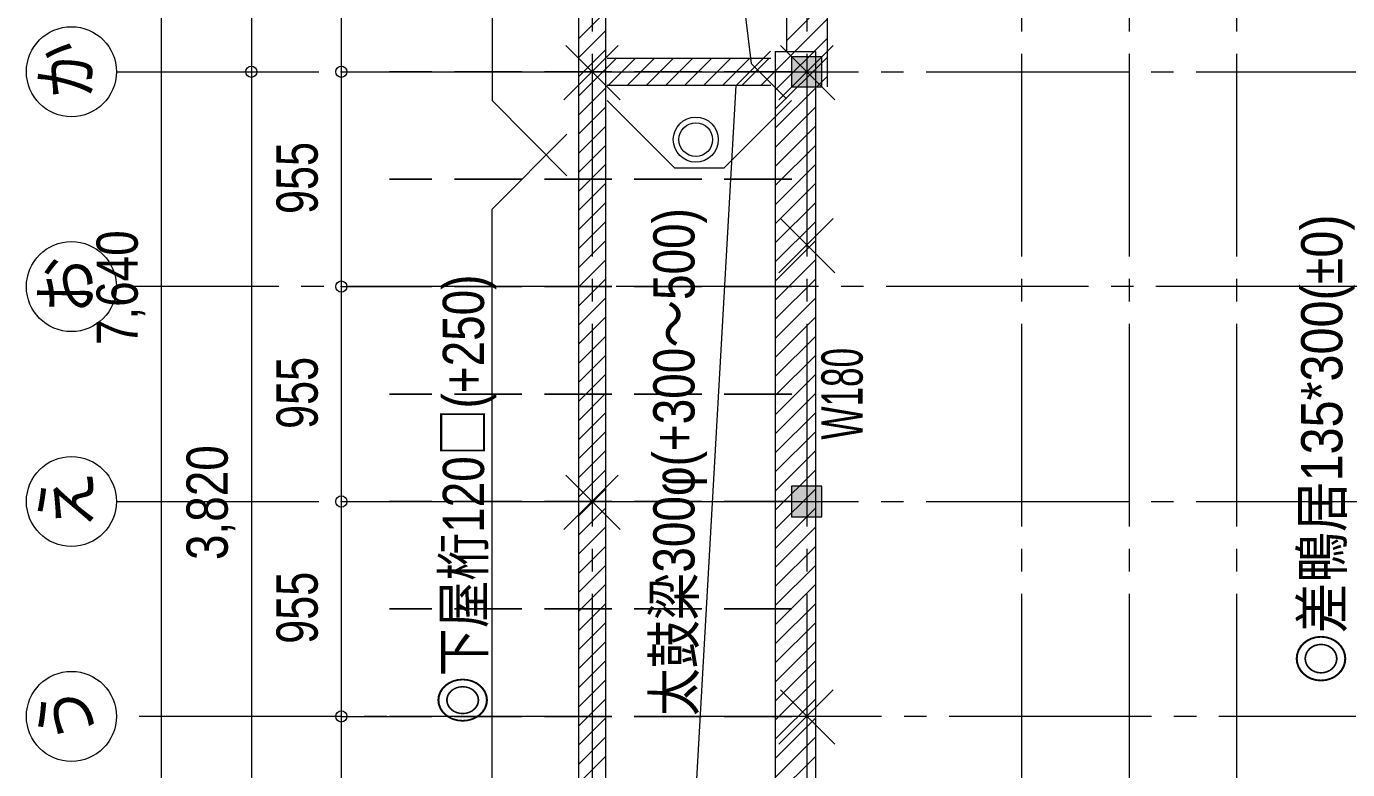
# Model space of a CAD drawing. Units: millimetres at full size, sheet at 1:100. Extents: x -20206 to -461, y -13906 to 13689.
# Drawn here: x -20206 to -14332, y -9142 to -5839 of the extents above; entities that cross this region are included whole.
import ezdxf
from ezdxf.enums import TextEntityAlignment as Align

# ---------------------------------------------------------------- set-up
doc = ezdxf.new("R2010")
doc.units = ezdxf.units.MM
doc.header["$LTSCALE"] = 100
doc.header["$PDMODE"] = 32
doc.header["$PDSIZE"] = 50
doc.linetypes.add('CHAIN2', pattern=[12, 9, -1, 1, -1])
doc.linetypes.add('DASHED3', pattern=[4, 3, -1])
for name, color, linetype, lineweight in [('1-0_通り心', 253, 'CHAIN2', 9), ('1-1_構造・躯体', 7, 'Continuous', 18), ('1-3_仕上げ', 3, 'DASHED3', 25), ('1-4_見え掛り', 5, 'Continuous', 15), ('1-B_予備', 4, 'Continuous', 9), ('1-C_ハッチ', 253, 'Continuous', 9), ('1-D_寸法', 4, 'Continuous', 9), ('1-E_文字', 3, 'Continuous', 9), ('1-F_補助線', 3, 'Continuous', 9)]:
    doc.layers.add(name, color=color, linetype=linetype, lineweight=lineweight)
doc.styles.add('ＭＳ Ｐゴシック', font='')
doc.styles.get('ＭＳ Ｐゴシック').set_extended_font_data('MS PGothic')

# ---------------------------------------------------------------- blocks, each defined once
blk = doc.blocks.new('え')
at = {"layer": '1-E_文字', "color": 4}
blk.add_circle((-32.5, -2.1), 200, dxfattribs=at)
at = {"layer": '1-E_文字', "style": 'ＭＳ Ｐゴシック', "width": 0.85}
blk.add_text('え', height=219.9, rotation=90, dxfattribs=at).set_placement((119.6, -122.8), align=Align.BOTTOM_LEFT)
blk = doc.blocks.new('お')
at = {"layer": '1-E_文字', "color": 4}
blk.add_circle((-32.5, 952.9), 200, dxfattribs=at)
at = {"layer": '1-E_文字', "style": 'ＭＳ Ｐゴシック', "width": 0.85}
blk.add_text('お', height=219.9, rotation=90, dxfattribs=at).set_placement((119.6, 832.2), align=Align.BOTTOM_LEFT)
blk = doc.blocks.new('か')
at = {"layer": '1-E_文字', "color": 4}
blk.add_circle((-32.5, -2.1), 200, dxfattribs=at)
at = {"layer": '1-E_文字', "style": 'ＭＳ Ｐゴシック', "width": 0.85}
blk.add_text('か', height=219.9, rotation=90, dxfattribs=at).set_placement((119.6, -122.8), align=Align.BOTTOM_LEFT)
blk = doc.blocks.new('うｙ')
at = {"layer": '1-F_補助線', "color": 4}
blk.add_circle((-200, -2737.1), 200, dxfattribs=at)
at = {"layer": '1-F_補助線', "style": 'ＭＳ Ｐゴシック', "width": 0.85}
blk.add_text('う', height=219.9, rotation=90, dxfattribs=at).set_placement((-47.9, -2857.8), align=Align.BOTTOM_LEFT)

msp = doc.modelspace()

# ---------------------------------------------------------------- linework, layer by layer
at = {"layer": '1-0_通り心'}
for p, q in [((-17691.7, -1161.4), (-17691.7, -13330)), ((-16736.7, -1161.4), (-16736.7, -13330)), ((-15781.7, -1161.4), (-15781.7, -13330)), ((-15304.2, -1161.4), (-15304.2, -13330)), ((-14826.7, -1161.4), (-14826.7, -13330)), ((-19806.3, -6040.5), (-4970.9, -6040.5)), ((-10684.2, -6995.5), (-19806.3, -6995.5)), ((-19806.3, -7950.5), (-5174.5, -7950.5)), ((-6804.3, -8905.5), (-19806.3, -8905.5))]:
    msp.add_line(p, q, dxfattribs=at)
at = {"layer": '1-1_構造・躯体', "color": 6, "lineweight": 20}
for p, q in [((-16804.2, -5973), (-16804.2, -6108)), ((-16804.2, -5973), (-16669.2, -5973)), ((-16669.2, -6108), (-16669.2, -5973)), ((-16804.2, -6108), (-16669.2, -6108))]:
    msp.add_line(p, q, dxfattribs=at)
msp.add_lwpolyline([(-16804.2, -8018), (-16669.2, -8018), (-16669.2, -7883), (-16804.2, -7883)], close=True, dxfattribs=at)
at = {"layer": '1-3_仕上げ'}
for p, q in [((-16803.6, -6040.5), (-18591.7, -6040.5)), ((-16803.6, -6518), (-18591.7, -6518)), ((-16803.6, -6995.5), (-18591.7, -6995.5)), ((-16803.6, -7473), (-18591.7, -7473)), ((-16803.6, -7950.5), (-18591.7, -7950.5)), ((-16803.6, -8428), (-18591.7, -8428)), ((-16803.6, -8905.5), (-18591.7, -8905.5))]:
    msp.add_line(p, q, dxfattribs=at)
at = {"layer": '1-4_見え掛り'}
for p, q in [((-17751.7, -3179.1), (-17751.7, -10875.5)), ((-17631.7, -3299.1), (-17631.7, -10883)), ((-16826.7, -4040.5), (-16826.7, -5949.2)), ((-16646.7, -4040.5), (-16646.7, -6108)), ((-17624.2, -5980.5), (-16896.7, -5980.5)), ((-16876.7, -5949.2), (-16876.7, -9927.3)), ((-16876.7, -5950.5), (-16696.7, -5950.5)), ((-16696.7, -9794.3), (-16696.7, -5950.5)), ((-17624.2, -6100.5), (-16896.7, -6100.5))]:
    msp.add_line(p, q, dxfattribs=at)
at = {"layer": '1-B_予備'}
for p, q in [((-18135.7, -3379.2), (-18135.7, -6168.6)), ((-17050.7, -6101.8), (-16898.1, -5949.2)), ((-16826.7, -6160.5), (-16983.4, -6003.8)), ((-17803.2, -6502.6), (-18135.7, -6168.6)), ((-17624.2, -6168), (-17324.2, -6468)), ((-16804.2, -6168), (-17104.2, -6468)), ((-17803.2, -6317.4), (-18135.7, -6651.4)), ((-17324.2, -6468), (-17104.2, -6468)), ((-18135.7, -10611.7), (-18135.7, -6651.4))]:
    msp.add_line(p, q, dxfattribs=at)
at = {"layer": '1-B_予備', "color": 3, "lineweight": 25}
for p, q in [((-17816.7, -6165.5), (-17574.9, -5923.6)), ((-17566.7, -6165.5), (-17808.6, -5923.6)), ((-16861.7, -6165.5), (-16619.9, -5923.6)), ((-16611.7, -6165.5), (-16853.6, -5923.6)), ((-16861.7, -6934.6), (-16619.9, -6692.8)), ((-16611.7, -6934.6), (-16853.6, -6692.8)), ((-17816.7, -8075.5), (-17574.9, -7833.6)), ((-17566.7, -8075.5), (-17808.6, -7833.6)), ((-16861.7, -9029.1), (-16619.9, -8787.3)), ((-16611.7, -9029.1), (-16853.6, -8787.3))]:
    msp.add_line(p, q, dxfattribs=at)
at = {"layer": '1-B_予備'}
for points in [[(-16838.4, -4058.1), (-17179.8, -4399.5), (-16983.4, -6003.8)], [(-16908.4, -9943.8), (-17249.8, -9602.4), (-17050.7, -6101.8)]]:
    msp.add_lwpolyline(points, dxfattribs=at)
at = {"layer": '1-B_予備', "color": 8}
for points in [[(-16669.2, -5973), (-16804.2, -5973), (-16669.2, -6108), (-16804.2, -6108)], [(-16669.2, -7883), (-16804.2, -7883), (-16669.2, -8018), (-16804.2, -8018)]]:
    msp.add_solid(points, dxfattribs=at)
at = {"layer": '1-C_ハッチ'}
for p, q in [((-16826.7, -5902.6), (-16646.7, -5722.6)), ((-17751.7, -5894.2), (-17631.7, -5774.2)), ((-16876.7, -6037.5), (-16646.7, -5807.5)), ((-17751.7, -5979.1), (-17631.7, -5859.1)), ((-16876.7, -6122.3), (-16646.7, -5892.3)), ((-17751.7, -6063.9), (-17631.7, -5943.9)), ((-17631.7, -6028.8), (-17583.4, -5980.5)), ((-17618.5, -6100.5), (-17498.5, -5980.5)), ((-17533.7, -6100.5), (-17413.7, -5980.5)), ((-17448.8, -6100.5), (-17328.8, -5980.5)), ((-17364, -6100.5), (-17244, -5980.5)), ((-17279.1, -6100.5), (-17159.1, -5980.5)), ((-17194.3, -6100.5), (-17074.3, -5980.5)), ((-17109.4, -6100.5), (-16989.4, -5980.5)), ((-17024.6, -6100.5), (-16904.6, -5980.5)), ((-16876.7, -5952.6), (-16874.6, -5950.5)), ((-16876.7, -6207.2), (-16646.7, -5977.2)), ((-17751.7, -6148.8), (-17631.7, -6028.8)), ((-16939.7, -6100.5), (-16876.7, -6037.5)), ((-16692.7, -6108), (-16646.7, -6062)), ((-17751.7, -6233.6), (-17631.7, -6113.6)), ((-16876.7, -6292), (-16696.7, -6112)), ((-17751.7, -6318.5), (-17631.7, -6198.5)), ((-16876.7, -6376.9), (-16696.7, -6196.9)), ((-17751.7, -6403.4), (-17631.7, -6283.4)), ((-16876.7, -6461.7), (-16696.7, -6281.7)), ((-17751.7, -6488.2), (-17631.7, -6368.2)), ((-16876.7, -6546.6), (-16696.7, -6366.6)), ((-17751.7, -6573.1), (-17631.7, -6453.1)), ((-16876.7, -6631.4), (-16696.7, -6451.4)), ((-17751.7, -6657.9), (-17631.7, -6537.9)), ((-16876.7, -6716.3), (-16696.7, -6536.3)), ((-17751.7, -6742.8), (-17631.7, -6622.8)), ((-16876.7, -6801.1), (-16696.7, -6621.1)), ((-17751.7, -6827.6), (-17631.7, -6707.6)), ((-16876.7, -6886), (-16696.7, -6706)), ((-17751.7, -6912.5), (-17631.7, -6792.5)), ((-16876.7, -6970.8), (-16696.7, -6790.8)), ((-17751.7, -6997.3), (-17631.7, -6877.3)), ((-16876.7, -7055.7), (-16696.7, -6875.7)), ((-17751.7, -7082.2), (-17631.7, -6962.2)), ((-16876.7, -7140.6), (-16696.7, -6960.6)), ((-17751.7, -7167), (-17631.7, -7047)), ((-16876.7, -7225.4), (-16696.7, -7045.4)), ((-17751.7, -7251.9), (-17631.7, -7131.9)), ((-16876.7, -7310.3), (-16696.7, -7130.3)), ((-17751.7, -7336.7), (-17631.7, -7216.7)), ((-16876.7, -7395.1), (-16696.7, -7215.1)), ((-17751.7, -7421.6), (-17631.7, -7301.6)), ((-16876.7, -7480), (-16696.7, -7300)), ((-17751.7, -7506.4), (-17631.7, -7386.4)), ((-16876.7, -7564.8), (-16696.7, -7384.8)), ((-17751.7, -7591.3), (-17631.7, -7471.3)), ((-16876.7, -7649.7), (-16696.7, -7469.7)), ((-17751.7, -7676.1), (-17631.7, -7556.1)), ((-16876.7, -7734.5), (-16696.7, -7554.5)), ((-17751.7, -7761), (-17631.7, -7641)), ((-16876.7, -7819.4), (-16696.7, -7639.4)), ((-17751.7, -7845.8), (-17631.7, -7725.8)), ((-16876.7, -7904.2), (-16696.7, -7724.2)), ((-17751.7, -7930.7), (-17631.7, -7810.7)), ((-16876.7, -7989.1), (-16696.7, -7809.1)), ((-17751.7, -8015.6), (-17631.7, -7895.6)), ((-16876.7, -8073.9), (-16696.7, -7893.9)), ((-17751.7, -8100.4), (-17631.7, -7980.4)), ((-16876.7, -8158.8), (-16696.7, -7978.8)), ((-17751.7, -8185.3), (-17631.7, -8065.3)), ((-16876.7, -8243.6), (-16696.7, -8063.6)), ((-17751.7, -8270.1), (-17631.7, -8150.1)), ((-16876.7, -8328.5), (-16696.7, -8148.5)), ((-17751.7, -8355), (-17631.7, -8235)), ((-16876.7, -8413.3), (-16696.7, -8233.3)), ((-17751.7, -8439.8), (-17631.7, -8319.8)), ((-16876.7, -8498.2), (-16696.7, -8318.2)), ((-17751.7, -8524.7), (-17631.7, -8404.7)), ((-16876.7, -8583.1), (-16696.7, -8403.1)), ((-17751.7, -8609.5), (-17631.7, -8489.5)), ((-16876.7, -8667.9), (-16696.7, -8487.9)), ((-17751.7, -8694.4), (-17631.7, -8574.4)), ((-16876.7, -8752.8), (-16696.7, -8572.8)), ((-17751.7, -8779.2), (-17631.7, -8659.2)), ((-16876.7, -8837.6), (-16696.7, -8657.6)), ((-17751.7, -8864.1), (-17631.7, -8744.1)), ((-16876.7, -8922.5), (-16696.7, -8742.5)), ((-17751.7, -8948.9), (-17631.7, -8828.9)), ((-16876.7, -9007.3), (-16696.7, -8827.3)), ((-17751.7, -9033.8), (-17631.7, -8913.8)), ((-16876.7, -9092.2), (-16696.7, -8912.2)), ((-17751.7, -9118.6), (-17631.7, -8998.6)), ((-16876.7, -9177), (-16696.7, -8997)), ((-17751.7, -9203.5), (-17631.7, -9083.5)), ((-16876.7, -9261.9), (-16696.7, -9081.9))]:
    msp.add_line(p, q, dxfattribs=at)
at = {"layer": '1-D_寸法'}
for p, q in [((-19606.3, -10815.5), (-19606.3, -3175.5)), ((-19206.3, -3175.5), (-19206.3, -6040.5)), ((-18806.3, -5085.5), (-18806.3, -6040.5)), ((-19206.3, -6040.5), (-19006.3, -6040.5)), ((-19206.3, -6040.5), (-19206.3, -9860.5)), ((-18806.3, -6040.5), (-18591.7, -6040.5)), ((-18806.3, -6040.5), (-18806.3, -6995.5)), ((-18806.3, -6995.5), (-18591.7, -6995.5)), ((-18806.3, -6995.5), (-18806.3, -7950.5)), ((-18806.3, -7950.5), (-18591.7, -7950.5)), ((-18806.3, -7950.5), (-18806.3, -8905.5)), ((-18806.3, -8905.5), (-18591.7, -8905.5)), ((-18806.3, -8905.5), (-18806.3, -9860.5))]:
    msp.add_line(p, q, dxfattribs=at)
for p in [(-19206.3, -6040.5), (-18806.3, -6040.5), (-18806.3, -6995.5), (-18806.3, -7950.5), (-18806.3, -8905.5)]:
    msp.add_point(p, dxfattribs=at)
at = {"layer": '1-E_文字', "color": 4}
for radius in [100, 75]:
    msp.add_circle((-17230.3, -6342.3), radius, dxfattribs=at)

# ---------------------------------------------------------------- block references
at = {"layer": '1-F_補助線'}
for name, p in [('か', (-19973.8, -6038.4)), ('お', (-19973.8, -7948.4)), ('え', (-19973.8, -7948.4)), ('うｙ', (-19806.3, -6168.4))]:
    msp.add_blockref(name, p, dxfattribs=at)

# ---------------------------------------------------------------- texts
at = {"layer": '1-D_寸法', "color": 3, "style": 'ＭＳ Ｐゴシック'}
for s, width, p in [('955', 0.8, (-18856.3, -6673)), ('7,640', 0.85, (-19656.3, -7255.5)), ('955', 0.8, (-18856.3, -7628)), ('3,820', 0.85, (-19256.3, -8210.5)), ('955', 0.8, (-18856.3, -8583))]:
    msp.add_text(s, height=183.3, rotation=90, dxfattribs=dict(at, width=width)).set_placement(p, align=Align.BOTTOM_LEFT)
at = {"layer": '1-E_文字', "style": 'ＭＳ Ｐゴシック'}
for s, width, p in [('太鼓梁300φ(+300～500)', 0.85, (-17181.1, -8904.1)), ('◎差鴨居135*300(±0) ', 0.9, (-14300.6, -8761.4)), ('◎下屋桁120□(+250)', 0.85, (-18116.8, -8939.6)), ('W180', 0.65, (-16433.5, -7675.4))]:
    msp.add_text(s, height=183.3, rotation=90, dxfattribs=dict(at, width=width)).set_placement(p, align=Align.BOTTOM_LEFT)

doc.saveas('drawing.dxf')
